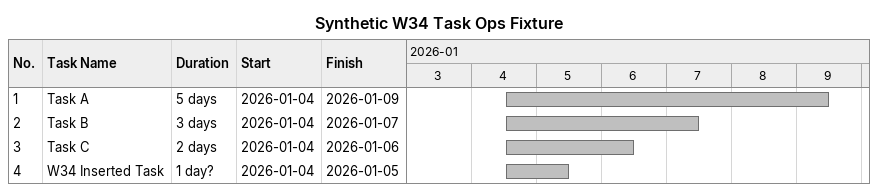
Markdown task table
Synthetic W34 Task Ops Fixture

| ID | Task | Duration | Start | Finish |
|---|---|---|---|---|
| 1 | Task A | 5d | 2026-01-04 | 2026-01-09 |
| 2 | Task B | 3d | 2026-01-04 | 2026-01-07 |
| 3 | Task C | 2d | 2026-01-04 | 2026-01-06 |
| 4 | W34 Inserted Task | 1d? | 2026-01-04 | 2026-01-05 |
